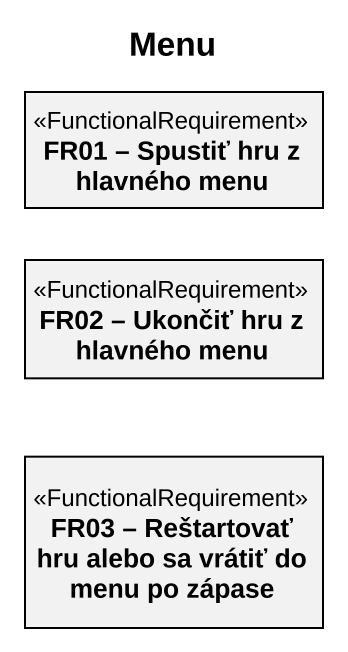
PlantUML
@startuml
title Menu
hide circle
hide empty members
class "FR01 – Spustiť hru z hlavného menu" as FR01_Spustiť_hru_z_hlavného <<FunctionalRequirement>>
class "FR02 – Ukončiť hru z hlavného menu" as FR02_Ukončiť_hru_z_hlavného <<FunctionalRequirement>>
class "FR03 – Reštartovať hru alebo sa vrátiť do menu po zápase" as FR03_Reštartovať_hru_alebo <<FunctionalRequirement>>
@enduml
